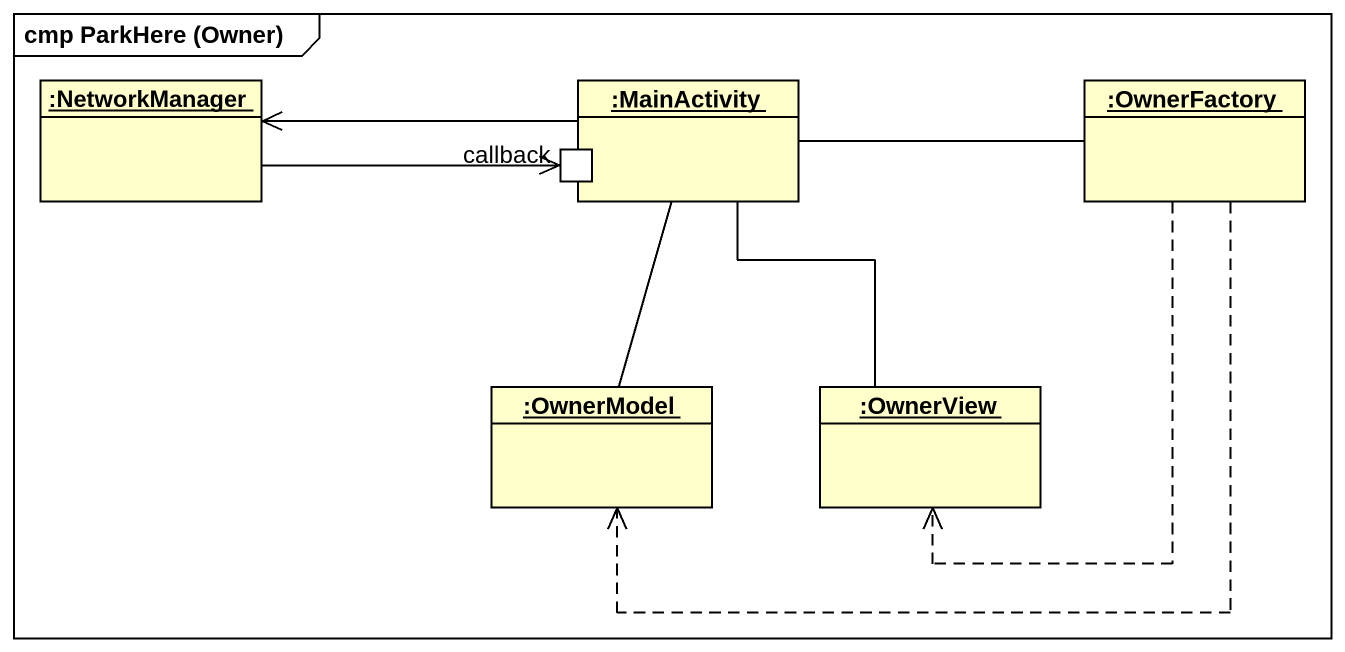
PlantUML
@startuml
mainframe cmp ParkHere (Owner)
allowmixing
hide circle
hide empty members
object ":NetworkManager" as NetworkManager
rectangle ":MainActivity" as MainActivity <<object>> {
  port callback
}
object ":OwnerFactory" as OwnerFactory
object ":OwnerModel" as OwnerModel
object ":OwnerView" as OwnerView
NetworkManager -right-> callback
MainActivity -left-> NetworkManager
MainActivity -right- OwnerFactory
MainActivity -- OwnerModel
MainActivity -- OwnerView
OwnerFactory .left.> OwnerModel
OwnerFactory ..> OwnerView
@enduml
